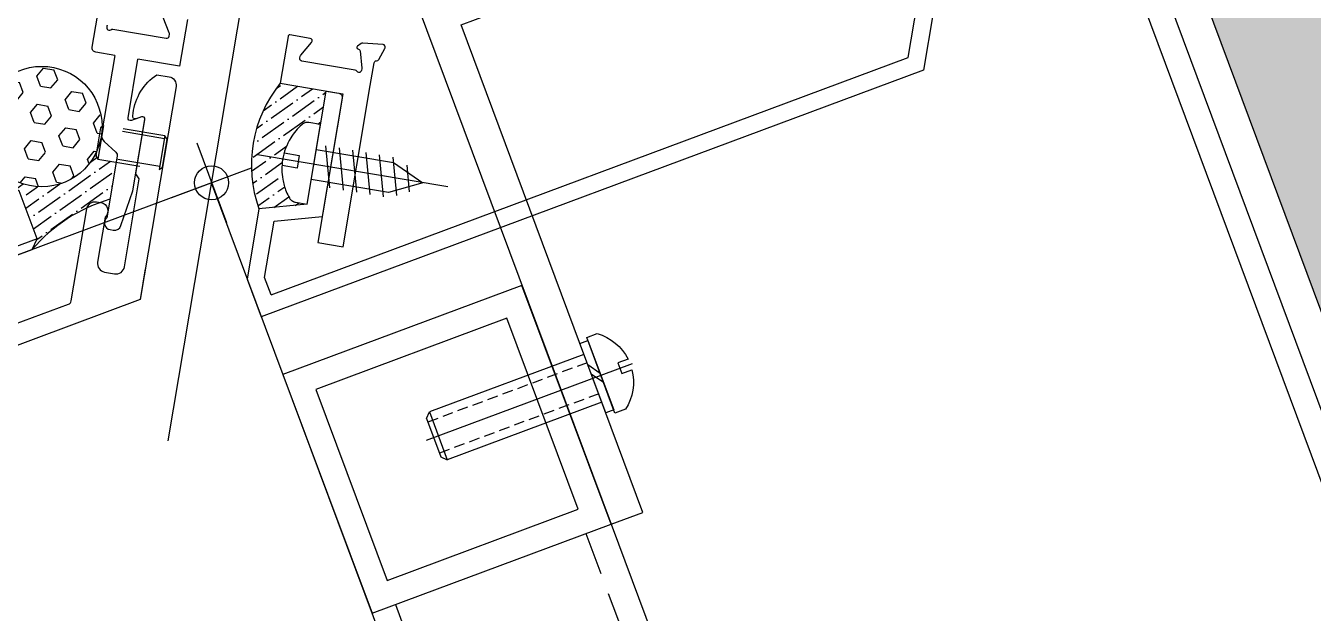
# Model space of a CAD drawing. Extents: x 12199666 to 24617114, y 1197707 to 2548648.
# Drawn here: x 12316524.5 to 12316675.9, y 1246711.7 to 1246780.8 of the extents above; entities that cross this region are included whole.
import ezdxf

# ---------------------------------------------------------------- set-up
doc = ezdxf.new("R2010")
doc.units = 0
doc.header["$LTSCALE"] = 10
doc.header["$MEASUREMENT"] = 0
for name, pattern in [('TX-PLAN-T1-F11$0$ACAD_ISO04W100', [30, 24, -3, 0, -3]), ('TX-PLAN-T1-F11$0$CENTER', [2, 1.25, -0.25, 0.25, -0.25]), ('TX-PLAN-T1-F11$0$CENTER-PISA', [11, 6, -2, 1, -2]), ('TX-PLAN-T1-F11$0$CENTER2', [1.125, 0.75, -0.125, 0.125, -0.125]), ('TX-PLAN-T1-F11$0$DASHED', [0.75, 0.5, -0.25]), ('TX-PLAN-T1-F11$0$HIDDEN', [0.375, 0.25, -0.125]), ('TX-PLAN-T1-F11$0$HIDDEN-PISA', [4.5, 2.5, -2])]:
    doc.linetypes.add(name, pattern=pattern)
doc.layers.add('TX-PLAN-T1-F11$0$_EDO-ALUMINIUM-SECTION', color=90, linetype='Continuous', lineweight=30)
doc.layers.add('TX-PLAN-T1-F11$0$幕墙线', color=114, linetype='Continuous', lineweight=30)
for name, color, linetype in [('TX-PLAN-T1-F11$0$AXIS', 3, 'Continuous'), ('TX-PLAN-T1-F11$0$CW', 4, 'Continuous'), ('TX-PLAN-T1-F11$0$F-Alum', 4, 'Continuous'), ('TX-PLAN-T1-F11$0$F-center', 6, 'TX-PLAN-T1-F11$0$ACAD_ISO04W100'), ('TX-PLAN-T1-F11$0$F-dashed line', 8, 'TX-PLAN-T1-F11$0$DASHED'), ('TX-PLAN-T1-F11$0$F-dim', 1, 'Continuous'), ('TX-PLAN-T1-F11$0$F-Glass', 5, 'Continuous'), ('TX-PLAN-T1-F11$0$F-seslants', 8, 'Continuous'), ('TX-PLAN-T1-F11$0$F_MISC', 8, 'Continuous'), ('TX-PLAN-T1-F11$0$Hatch', 8, 'Continuous'), ('TX-PLAN-T1-F11$0$INSUL', 173, 'Continuous'), ('TX-PLAN-T1-F11$0$TC', 4, 'Continuous'), ('TX-PLAN-T1-F11$0$中心线', 1, 'TX-PLAN-T1-F11$0$CENTER2'), ('TX-PLAN-T1-F11$0$虚线', 8, 'TX-PLAN-T1-F11$0$HIDDEN'), ('TX-PLAN-T1-F11$0$螺栓钉类', 241, 'Continuous')]:
    doc.layers.add(name, color=color, linetype=linetype)

# ---------------------------------------------------------------- blocks, each defined once
blk = doc.blocks.new('*U161')
at = {"layer": 'TX-PLAN-T1-F11$0$F-Glass'}
blk.add_lwpolyline([(-49.08, 918.72), (-49.08, 1), (-48.08, 0), (-42.08, 0), (-41.08, 1), (-41.08, 918.72)], dxfattribs=at)
at = {"layer": 'TX-PLAN-T1-F11$0$TC', "color": 9, "linetype": 'Continuous'}
blk.add_line((-48.08, 0), (-48.08, 918.72), dxfattribs=at)
blk = doc.blocks.new('TX-PLAN-T1-F11$0$A$C3FFC0167')
at = {"layer": 'TX-PLAN-T1-F11$0$F-dim'}
for p, q in [((0, 5), (0, -5)), ((-5, 0), (5, 0))]:
    blk.add_line(p, q, dxfattribs=at)
blk.add_circle((0, 0), 2, dxfattribs=at)
blk = doc.blocks.new('TX-PLAN-T1-F11$0$TY001')
at = {"layer": 'TX-PLAN-T1-F11$0$F-seslants'}
h = blk.add_hatch(dxfattribs=at)
h.set_pattern_fill('ANSI36', color=256, scale=10)
h.set_pattern_definition([(45, (53159.1501, 73373.3116), (0.662912607, 2.43067956), [3.125, -0.625, 0, -0.625])])
h.paths.add_polyline_path([(1475.74, -3), (1475.74, -3.02), (1476.5, -4.34), (1477.86, -4.71), (1480.86, -9.9), (1480.5, -11.27, -0.1087), (1486.04, -5.35, -0.383665), (1487.04, -4.46), (1487.48, -4.46, -0.01575), (1488.54, -3.91), (1488.54, 0.53), (1486.36, 0.53), (1486.03, 0.86), (1486.03, 1.29, -0.485481)])
at = {"layer": 'TX-PLAN-T1-F11$0$Hatch'}
h = blk.add_hatch(dxfattribs=at)
h.set_pattern_fill('HEX', color=256, scale=10)
h.set_pattern_definition([(0, (53159.15, 73373.3116), (0, 2.16506351), [1.25, -2.5]), (120, (53159.15, 73373.3116), (-1.875, -1.082531755), [1.25, -2.5]), (60, (53160.4, 73373.3116), (-1.875, 1.082531755), [1.25, -2.5])])
edge = h.paths.add_edge_path()
edge.add_arc((1479.2, 3.19), 7.09, 0, 360)
at = {"color": 8, "linetype": 'TX-PLAN-T1-F11$0$DASHED'}
for p, q in [((1493.67, 4.19), (1486.03, 4.19)), ((1486.36, 4.53), (1486.36, 0.53)), ((1493.67, 4.53), (1493.67, 0.53)), ((1493.67, 0.86), (1486.03, 0.86))]:
    blk.add_line(p, q, dxfattribs=at)
blk.add_lwpolyline([(1493.67, 0.53), (1494, 0.86), (1494, 4.19), (1493.67, 4.53), (1486.36, 4.53), (1486.03, 4.19), (1486.03, 0.86), (1486.36, 0.53)], close=True, dxfattribs=at)
at = {"layer": 'TX-PLAN-T1-F11$0$CW'}
blk.add_lwpolyline([(1486.29, 12.88), (1486.29, 3.52, 0.2536), (1486.74, 2.68), (1488.31, 1.66, -0.2536), (1488.54, 1.24), (1488.54, -6.11, 0.645751), (1489.14, -7.43), (1489.53, -7.43, 0.381264), (1490.32, -6.73), (1491.04, -2.46), (1491.04, 6.02, 0.57735), (1490.59, 6.28), (1489.49, 5.65, -0.57735), (1489.04, 5.91), (1489.04, 12.88)], format="xyb", dxfattribs=at)
at = {"layer": 'TX-PLAN-T1-F11$0$F-Alum'}
for points in [[(1486.29, 12.88), (1484, 12.88, -0.414214), (1483.5, 13.38), (1483.5, 17.08, 0.359508)], [(1484.81, 16.22, 0.065543), (1484.8, 16.14), (1484.8, 15.98, 0.414214), (1485.1, 15.68, 0.213422), (1485.32, 15.78, -0.213422), (1485.55, 15.88), (1491.9, 15.88, 0.414214), (1492.2, 16.18), (1492.2, 16.4, 0.137852), (1492.16, 16.56), (1491.14, 18.23, -0.585498)], [(1466.18, -28.16), (1485.79, -16.9, 0.268486), (1486.04, -16.46), (1486.04, -5.46, -0.414214), (1487.04, -4.46), (1487.54, -4.46, -0.618034), (1488.34, -6.06), (1488.34, -11.46, 0.414214), (1489.34, -12.46), (1490.54, -12.46, 0.414214), (1491.54, -11.46), (1491.54, -0.96), (1491.04, -0.46), (1491.04, 6.02, 0.57735), (1490.59, 6.28), (1489.99, 5.94, -0.57735), (1489.54, 6.2), (1489.54, 6.54, -0.220656), (1491.54, 11.46), (1493, 11.46, -0.414214), (1494, 10.46), (1494, -14.96)]]:
    blk.add_lwpolyline(points, format="xyb", dxfattribs=at)
for points in [[(1494, 18.48), (1494, 12.88), (1489.04, 12.88)], [(1494, -11.29), (1494, -14.96), (1459.36, -34.97)]]:
    blk.add_lwpolyline(points, dxfattribs=at)
at = {"layer": 'TX-PLAN-T1-F11$0$F-center'}
blk.add_line((1500, -30.81), (1500, 345.67), dxfattribs=at)
at = {"layer": 'TX-PLAN-T1-F11$0$F-seslants'}
blk.add_arc((1496.71, -20.92), 18.87, 115.6709, 149.245, dxfattribs=at)
at = {"layer": 'TX-PLAN-T1-F11$0$Hatch'}
blk.add_circle((1479.2, 3.19), 7.09, dxfattribs=at)
at = {"layer": 'TX-PLAN-T1-F11$0$F_MISC'}
for name, p, rotation in [('*U161', (1456.81, 31.73), 120.0159999954288), ('TX-PLAN-T1-F11$0$A$C3FFC0167', (1500, 0), 30.01599997489868)]:
    blk.add_blockref(name, p, dxfattribs=dict(at, rotation=rotation))
blk = doc.blocks.new('TX-PLAN-T1-F11$0$#10x13_Pan-flat-3')
at = {"color": 8, "linetype": 'TX-PLAN-T1-F11$0$HIDDEN-PISA'}
for p, q in [((-1.71, 10.8), (1.33, 11.61)), ((-2.4, 9.01), (2, 10.19)), ((-2.4, 7.41), (2.4, 8.7)), ((-2.4, 5.81), (2.4, 7.1)), ((-2.4, 4.21), (2.4, 5.5)), ((-2.4, 2.61), (2.4, 3.9)), ((-2.4, 1.01), (2.4, 2.3))]:
    blk.add_line(p, q, dxfattribs=at)
for points in [[(-1.79, 0), (-1.79, 9.2), (0, 13), (1.79, 9.2), (1.79, 0)], [(-0.75, -3.66), (-0.75, -1.85), (0.75, -1.85), (0.75, -3.66)]]:
    blk.add_lwpolyline(points, dxfattribs=at)
at = {"color": 32, "flags": 128}
blk.add_lwpolyline([(-4.75, 0), (-4.75, -1.39, 0.02045), (-4.75, -1.47, 0.043988), (-4.72, -1.64, 0.052186), (-4.64, -1.84, 0.082497), (-4.45, -2.1, 0.02583), (-4.37, -2.17, 0.072684), (-2.62, -3.19, 0.098696), (0.08, -3.7, 0.082496), (2.35, -3.3, 0.052187), (3.67, -2.67, 0.030667), (4.37, -2.17, 0.013304), (4.41, -2.14, 0.036571), (4.52, -2.03, 0.034751), (4.6, -1.92, 0.021821), (4.64, -1.85, 0.022804), (4.68, -1.76, 0.022806), (4.71, -1.68, 0.021818), (4.73, -1.59, 0.034754), (4.75, -1.45, 0.01611), (4.75, -1.39), (4.75, 0)], format="xyb", close=True, dxfattribs=at)
at = {"layer": 'TX-PLAN-T1-F11$0$AXIS', "color": 8, "linetype": 'TX-PLAN-T1-F11$0$CENTER-PISA'}
blk.add_line((0, 15.99), (0, -6.7), dxfattribs=at)
blk = doc.blocks.new('*U194')
at = {"layer": 'TX-PLAN-T1-F11$0$中心线', "color": 1, "linetype": 'TX-PLAN-T1-F11$0$CENTER', "ltscale": 2.357948}
blk.add_line((0, 20.9), (0, -4.96), dxfattribs=at)
at = {"layer": 'TX-PLAN-T1-F11$0$虚线', "linetype": 'TX-PLAN-T1-F11$0$HIDDEN', "ltscale": 0.5}
for p, q in [((-1.95, 0), (-1.95, 20)), ((1.95, 0), (1.95, 20))]:
    blk.add_line(p, q, dxfattribs=at)
at = {"layer": 'TX-PLAN-T1-F11$0$螺栓钉类', "color": 241, "linetype": 'Continuous'}
for p, q in [((-2.41, 20), (-3, 19.41)), ((2.41, 20), (-2.41, 20)), ((2.41, 20), (3, 19.41)), ((3, 19.41), (-3, 19.41)), ((-3, 0), (-3, 19.41)), ((3, 0), (3, 19.41)), ((-0.91, -1), (0.53, 0)), ((0.24, -1), (1.69, 0))]:
    blk.add_line(p, q, dxfattribs=at)
blk.add_lwpolyline([(4.35, 0), (4.35, -1), (-4.35, -1), (-4.35, 0)], close=True, dxfattribs=at)
blk.add_lwpolyline([(-4.75, -1), (4.75, -1), (4.75, -2.32, -0.207256), (0.66, -4.66), (0.66, -3.38), (-0.66, -3.38), (-0.66, -4.66, -0.207256), (-4.75, -2.32)], format="xyb", close=True, dxfattribs=at)
blk = doc.blocks.new('*U195')
at = {"layer": 'TX-PLAN-T1-F11$0$INSUL', "lineweight": 0}
h = blk.add_hatch(dxfattribs=at)
h.set_pattern_fill('岩棉', color=256, scale=60, style=0, pattern_type=2)
h.set_pattern_definition([(171.7889, (31.98, 119.4286), (-403.9210345, 60.0000015), [2.0005, -418.1072]), (146.90866, (33.7337, 118.2857), (-95.0402426, 60.000001), [2.0932, -437.4871]), (132.32733, (35.0349, 116.8571), (-106.920274, 119.9999995), [1.9323, -403.8515]), (114.797, (35.827, 115.143), (-23.76006, 60), [1.8884, -196.3933]), (91.62022, (35.8834, 113.1429), (-11.88003, 360), [2.0008, -418.1672]), (82.824825, (30.05657, 66.85714), (83.160209665, 659.99999822), [46.65104, -9750.0678]), (97.175175, (41.82346, 66.85714), (-83.16021149, 659.999997991), [46.65104, -9750.0678]), (88.37978, (35.9966, 113.1429), (11.880026, 360), [2.0008, -418.1672]), (65.203, (36.053, 115.143), (23.76006, 60), [1.8884, -196.3933]), (47.67267, (36.8452, 116.8571), (106.920274, 120), [1.9323, -403.8515]), (33.09134, (38.1463, 118.2857), (95.040242, 60.000002), [2.0932, -437.4871]), (8.2111, (39.9, 119.4286), (403.921035, 60), [2.0005, -418.1072]), (87.1662, (30, 65.7143), (11.880025, 180), [1.1443, -239.1496]), (103.9014, (30.283, 64.5714), (-47.520122, 180), [1.1773, -246.0642]), (111.6036, (30.735, 63.429), (-11.88003, 60), [1.2292, -63.304]), (122.76135, (31.4709, 62.2857), (-35.640092, 60), [1.359, -284.0386]), (138.29055, (32.4326, 61.4286), (-71.280182, 60.000001), [1.2883, -269.2446]), (152.0035, (33.5074, 60.8571), (-106.920275, 60), [1.2173, -254.4187]), (166.4772, (34.6954, 60.5714), (-237.600608, 60.000002), [1.2219, -255.3723]), (167.07075, (35.94, 60.2857), (-249.48064, 60), [1.277, -266.8823]), (12.92924, (35.94, 60.2857), (249.48064, 60), [1.277, -266.8823]), (13.5228, (37.1846, 60.5714), (237.600609, 60), [1.2219, -255.3723]), (27.9965, (38.3726, 60.8571), (118.800303, 60.000002), [1.2173, -254.4187]), (41.70945, (39.4475, 61.4286), (71.280181, 60.000002), [1.2883, -269.2446]), (57.23865, (40.4092, 62.2857), (118.800303, 180.000001), [1.359, -284.0386]), (68.3964, (41.145, 63.429), (11.88003, 60), [1.2292, -63.304]), (76.0986, (41.5972, 64.5714), (11.88003, 60), [1.1773, -246.0642]), (92.8338, (41.88, 65.7143), (-11.88003, 180), [1.1443, -239.1496])])
h.paths.add_polyline_path([(0, 0), (429.97, 0), (429.97, 60), (0, 60)])
at = {"layer": 'TX-PLAN-T1-F11$0$INSUL'}
blk.add_lwpolyline([(0, 0), (429.97, 0), (429.97, 60), (0, 60)], close=True, dxfattribs=at)
blk = doc.blocks.new('TX-PLAN-T1-F11$0$A$C6BF074A9')
at = {"layer": 'TX-PLAN-T1-F11$0$F-Alum'}
blk.add_lwpolyline([(41.16, -207.71), (43.75, -206.21), (-210.4, 233.71), (-212.99, 232.21)], close=True, dxfattribs=at)
at = {"layer": 'TX-PLAN-T1-F11$0$F_MISC', "ltscale": 18000, "extrusion": (6.80052e-07, -9.06782e-07, -1), "xscale": -1, "rotation": 239.9840001645362}
blk.add_blockref('*U195', (-37.88, -68.1, 0), dxfattribs=at)
blk = doc.blocks.new('*U193')
at = {"layer": 'TX-PLAN-T1-F11$0$F-seslants'}
h = blk.add_hatch(dxfattribs=at)
h.set_pattern_fill('ANSI36', color=256, scale=10)
h.set_pattern_definition([(45, (51659.1501, 73373.3116), (0.662912607, 2.43067956), [3.125, -0.625, 0, -0.625])])
h.paths.add_polyline_path([(9.32, 8.51, -0.02583), (9.39, 8.58, -0.082497), (9.65, 8.78, -0.052186), (9.85, 8.85, -0.043988), (10.02, 8.88, -0.02045), (10.1, 8.88), (11.49, 8.88), (11.49, 12.88), (6, 12.88, 0.26081), (6, -2.1), (11.49, -0.62), (10.1, -0.62, -0.01611), (10.04, -0.61, -0.034754), (9.9, -0.6, -0.021818), (9.82, -0.57, -0.022806), (9.73, -0.54, -0.022804), (9.65, -0.51, -0.021821), (9.57, -0.46, -0.034751), (9.46, -0.38, -0.036571), (9.35, -0.28, -0.013304), (9.32, -0.24, -0.030667), (8.83, 0.47, -0.052187), (8.2, 1.79, -0.082496), (7.79, 4.05, -0.098696), (8.3, 6.75, -0.072684)])
at = {"layer": 'TX-PLAN-T1-F11$0$F-Alum', "flags": 128}
for points in [[(9.09, -11.86), (78.35, 28.16), (78.35, 67.56), (66, 88.95), (67.73, 89.95), (80.35, 68.09), (80.35, 27), (8.36, -14.59)], [(53.01, -31.8), (390.07, -615.22)]]:
    blk.add_lwpolyline(points, dxfattribs=at)
for points in [[(70.6, 53.7), (20.37, 24.69), (53.01, -31.8), (56.47, -29.8), (25.84, 23.22), (72.6, 50.24)], [(38, -5.83), (12.03, -20.83), (27.04, -46.81), (53.01, -31.8)], [(36.91, -9.93), (16.13, -21.93), (28.14, -42.71), (48.91, -30.71)]]:
    blk.add_lwpolyline(points, close=True, dxfattribs=at)
at = {"layer": 'TX-PLAN-T1-F11$0$F-Alum'}
blk.add_lwpolyline([(16.5, -4.87), (16.5, 14.37), (16.5, 17.08, -0.359508), (16.74, 17.38, 0.263725), (16.97, 17.57), (17.48, 18.98, 0.087489), (17.5, 19.08, 0.414214), (17.2, 19.38, 0.02182), (17.17, 19.38), (14.81, 19.17, 0.176327), (14.62, 19.09), (14.26, 18.72, 0.198912), (14.2, 18.58, 0.065543), (14.21, 18.53, 0.267949), (14.35, 18.39), (14.52, 18.34, -0.267949), (14.66, 18.2), (15.19, 16.22, -0.065543), (15.2, 16.14), (15.2, 15.98, -0.414214), (14.9, 15.68, -0.213422), (14.68, 15.78, 0.213422), (14.45, 15.88), (8.1, 15.88, -0.414214), (7.8, 16.18), (7.8, 16.4, -0.137852), (7.84, 16.56), (8.86, 18.23, 0.585498), (8.6, 18.68), (6.2, 18.68, 0.414214), (6, 18.48), (6, 12.88), (12.99, 12.88, -0.414214), (13.49, 12.38), (13.49, -4.87)], format="xyb", close=True, dxfattribs=at)
for points in [[(11.49, -0.62), (11.49, 12.88), (13.49, 12.88), (13.49, -1.77)], [(11.49, -0.62), (6, -2.1), (6, -10.5), (8.36, -14.59)], [(9.09, -11.86), (8, -9.97), (8, -3.25), (13.49, -1.77)]]:
    blk.add_lwpolyline(points, dxfattribs=at)
at = {"layer": 'TX-PLAN-T1-F11$0$F-center'}
blk.add_line((0, -30.81), (0, 345.67), dxfattribs=at)
at = {"layer": 'TX-PLAN-T1-F11$0$F-dashed line', "flags": 128}
for points in [[(50.28, -33.38), (387.33, -616.8)], [(29.58, -45.34), (366.63, -628.76)]]:
    blk.add_lwpolyline(points, dxfattribs=at)
at = {"layer": 'TX-PLAN-T1-F11$0$Hatch'}
blk.add_arc((19.38, 5.39), 15.33, 150.7646, 209.2354, dxfattribs=at)
blk.add_blockref('TX-PLAN-T1-F11$0$A$C6BF074A9', (295.39, -154.94))
at = {"layer": 'TX-PLAN-T1-F11$0$F_MISC'}
for name, p, rotation in [('TX-PLAN-T1-F11$0$#10x13_Pan-flat-3', (11.49, 4.13), 269.9999999616367), ('TX-PLAN-T1-F11$0$A$C3FFC0167', (0, 0), 30.01599997489868), ('*U194', (48.05, -15.22), 120.0159999850837)]:
    blk.add_blockref(name, p, dxfattribs=dict(at, rotation=rotation))
blk = doc.blocks.new('TX-PLAN-T1-F11$0$A$C21521A5F')
at = {"rotation": 90}
for name, p in [('*U193', (388.72, 19760.22, 0)), ('TX-PLAN-T1-F11$0$TY001', (388.72, 18260.22, 0))]:
    blk.add_blockref(name, p, dxfattribs=at)
blk = doc.blocks.new('TX-PLAN-T1-F11$0$标准层幕墙0118')
at = {"color": 3, "rotation": 270}
blk.add_blockref('TX-PLAN-T1-F11$0$A$C21521A5F', (4239.78, -661.28, 0), dxfattribs=at)
blk = doc.blocks.new('TX-PLAN-T1-F11')
at = {"layer": 'TX-PLAN-T1-F11$0$幕墙线'}
blk.add_lwpolyline([(12320853.42, 1246069.46), (12319874.16, 1245556.94), (12319504.52, 1246263.29), (12318287.46, 1245809.71), (12318025.42, 1246512.84), (12316808.36, 1246059.26), (12316546.32, 1246762.38), (12315329.27, 1246308.8), (12315067.23, 1247011.92), (12313850.17, 1246558.34), (12313588.13, 1247261.47), (12312371.07, 1246807.89), (12312109.03, 1247511.01), (12310891.98, 1247057.43), (12310629.93, 1247760.55), (12309412.88, 1247306.97), (12309150.84, 1248010.1), (12307933.78, 1247556.52), (12307671.74, 1248259.64), (12306454.69, 1247806.06), (12306192.64, 1248509.18), (12304975.59, 1248055.6), (12304713.55, 1248758.73), (12303496.49, 1248305.15)], dxfattribs=at)
at = {"layer": 'TX-PLAN-T1-F11$0$_EDO-ALUMINIUM-SECTION', "rotation": 350.4236156863823}
blk.add_blockref('TX-PLAN-T1-F11$0$标准层幕墙0118', (12293055.45, 1251790.44), dxfattribs=at)

msp = doc.modelspace()

# ---------------------------------------------------------------- block references
msp.add_blockref('TX-PLAN-T1-F11', (0, 0))

doc.saveas('drawing.dxf')
